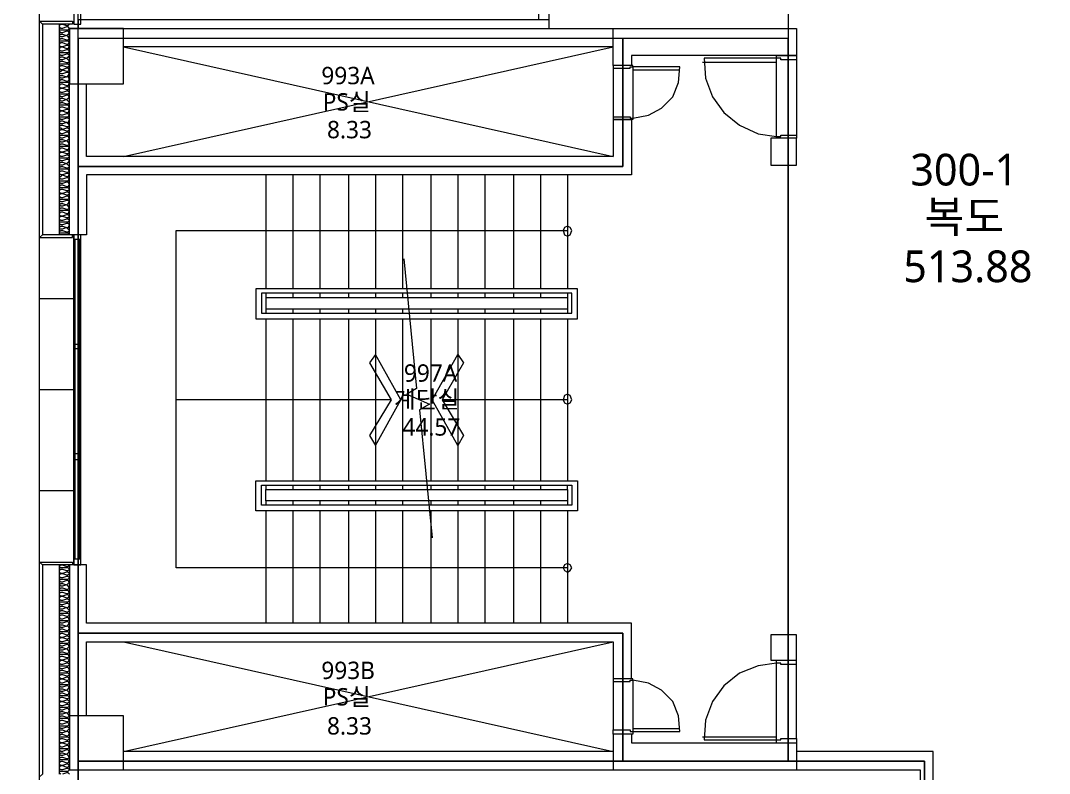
# Model space of a CAD drawing. Header units: millimetres. Extents: x -4020 to 126975, y -1911 to 106713.
# Drawn here: x 61812 to 73053, y 49640 to 57864 of the extents above; entities that cross this region are included whole.
import ezdxf

# ---------------------------------------------------------------- set-up
doc = ezdxf.new("R2010")
doc.units = ezdxf.units.MM
doc.layers.add('PDF_문자', color=7, linetype='Continuous')
doc.layers.add('PDF_형상', color=7, linetype='Continuous')
doc.styles.add('PDF 맑은 고딕', font='malgun.ttf')

msp = doc.modelspace()

# ---------------------------------------------------------------- linework, layer by layer
at = {"layer": 'PDF_형상', "lineweight": 5}
for points in [[(62440, 46073), (62440, 49773), (62440, 51172), (62440, 56270), (62440, 57669), (62440, 61229), (62440, 64975), (62440, 72483), (62440, 83722), (62440, 84064), (52258, 84064), (52258, 87779), (62440, 87779), (62440, 87733), (74083, 87733), (80938, 87733), (80938, 79976), (80938, 72483), (80938, 64975), (80938, 53721), (80938, 42202)], [(74083, 42202), (74083, 53721), (74083, 64975), (74083, 72483), (74083, 79976), (74083, 87733), (62440, 87733), (62440, 87779), (52258, 87779), (52258, 84064), (62440, 84064), (62440, 83722), (71689, 83722), (71689, 72483), (71689, 64975), (70197, 64975), (70197, 61229), (70197, 57669), (70197, 49773), (71689, 49773), (71689, 42218)], [(67772, 39389), (67772, 41798), (62020, 41798), (62020, 84002)], [(67476, 57871), (67476, 59224), (67585, 59224), (67585, 57778)], [(62238, 55524), (62238, 57825)], [(62346, 55524), (62331, 55540), (62315, 55540), (62269, 55540), (62253, 55540), (62238, 55540), (62238, 55555), (62253, 55571), (62269, 55571), (62315, 55555), (62331, 55555), (62346, 55571), (62331, 55586), (62315, 55602), (62269, 55586), (62253, 55586), (62238, 55586), (62238, 55602), (62253, 55617), (62269, 55617), (62315, 55602), (62331, 55602), (62346, 55633), (62331, 55648), (62315, 55648), (62269, 55633), (62253, 55633), (62238, 55648), (62238, 55664), (62253, 55664), (62269, 55664), (62315, 55664), (62331, 55664), (62346, 55680), (62331, 55695), (62315, 55695), (62269, 55680), (62253, 55680), (62238, 55695), (62238, 55711), (62253, 55726), (62269, 55726), (62253, 55726), (62238, 55742), (62238, 55757), (62253, 55773), (62269, 55773), (62315, 55757), (62331, 55757), (62346, 55773), (62331, 55788), (62315, 55788), (62269, 55788), (62253, 55788), (62238, 55788), (62238, 55804), (62253, 55819), (62269, 55819), (62315, 55804), (62331, 55804), (62346, 55819), (62331, 55835), (62315, 55851), (62269, 55835), (62253, 55835), (62238, 55851), (62253, 55866), (62269, 55866), (62315, 55851), (62331, 55866), (62346, 55882), (62331, 55897), (62315, 55897), (62269, 55882), (62253, 55882), (62238, 55897), (62238, 55913), (62253, 55913), (62269, 55913), (62315, 55913), (62331, 55913), (62346, 55928), (62331, 55944), (62315, 55944), (62269, 55928), (62253, 55928), (62238, 55944), (62238, 55959), (62253, 55975), (62269, 55975), (62253, 55975), (62238, 55990), (62238, 56006), (62253, 56022), (62269, 56022), (62315, 56006), (62331, 56006), (62346, 56022), (62331, 56037), (62315, 56037), (62269, 56037), (62253, 56037), (62238, 56037), (62238, 56053), (62253, 56068), (62269, 56068), (62315, 56053), (62331, 56053), (62346, 56068), (62331, 56099), (62315, 56099), (62269, 56084), (62253, 56084), (62238, 56099), (62238, 56115), (62253, 56115), (62269, 56115), (62315, 56115), (62331, 56115), (62346, 56130), (62331, 56146), (62315, 56146), (62269, 56130), (62253, 56130), (62238, 56146), (62238, 56161), (62253, 56161), (62269, 56177), (62253, 56177), (62238, 56193), (62238, 56208), (62253, 56224), (62269, 56224), (62315, 56208), (62331, 56208), (62346, 56224), (62331, 56239), (62315, 56239), (62269, 56239), (62253, 56239), (62238, 56239), (62238, 56255), (62253, 56270), (62269, 56270), (62315, 56255), (62331, 56255), (62346, 56270), (62331, 56286), (62315, 56301), (62269, 56286), (62253, 56286), (62238, 56286), (62238, 56301), (62253, 56317), (62269, 56317), (62315, 56301), (62331, 56317), (62346, 56332), (62331, 56348), (62315, 56348), (62269, 56332), (62253, 56332), (62238, 56348), (62238, 56364), (62253, 56364), (62269, 56364), (62315, 56364), (62331, 56364), (62346, 56379), (62331, 56395), (62315, 56395), (62269, 56379), (62253, 56379), (62238, 56395), (62238, 56410), (62253, 56426), (62269, 56426), (62253, 56426), (62238, 56441), (62238, 56457), (62253, 56472), (62269, 56472), (62315, 56457), (62331, 56457), (62346, 56472), (62331, 56488), (62315, 56488), (62269, 56488), (62253, 56488), (62238, 56488), (62238, 56503), (62253, 56519), (62269, 56519), (62315, 56503), (62331, 56503), (62346, 56519), (62331, 56535), (62315, 56550), (62269, 56535), (62253, 56535), (62238, 56550), (62238, 56566), (62253, 56566), (62269, 56566), (62315, 56550), (62331, 56566), (62346, 56581), (62331, 56597), (62315, 56597), (62269, 56581), (62253, 56581), (62238, 56597), (62238, 56612), (62253, 56612), (62269, 56612), (62315, 56612), (62331, 56612), (62346, 56628), (62331, 56643), (62315, 56643), (62269, 56628), (62253, 56628), (62238, 56643), (62238, 56659), (62253, 56674), (62269, 56674), (62253, 56690), (62238, 56690), (62238, 56706), (62253, 56721), (62269, 56721), (62315, 56706), (62331, 56706), (62346, 56721), (62331, 56737), (62315, 56752), (62269, 56737), (62253, 56737), (62238, 56737), (62238, 56752), (62253, 56768), (62269, 56768), (62315, 56752), (62331, 56752), (62346, 56783), (62331, 56799), (62315, 56799), (62269, 56783), (62253, 56783), (62238, 56799), (62238, 56814), (62253, 56814), (62269, 56814), (62315, 56814), (62331, 56814), (62346, 56830), (62331, 56845), (62315, 56845), (62269, 56830), (62253, 56830), (62238, 56845), (62238, 56861), (62253, 56877), (62269, 56877), (62253, 56877), (62238, 56892), (62238, 56908), (62253, 56923), (62269, 56923), (62315, 56908), (62331, 56908), (62346, 56923), (62331, 56939), (62315, 56939), (62269, 56939), (62253, 56939), (62238, 56939), (62238, 56954), (62253, 56970), (62269, 56970), (62315, 56954), (62331, 56954), (62346, 56970), (62331, 56985), (62315, 57001), (62269, 56985), (62253, 56985), (62238, 57001), (62253, 57016), (62269, 57016), (62315, 57001), (62331, 57016), (62346, 57032), (62331, 57048), (62315, 57048), (62269, 57032), (62253, 57032), (62238, 57048), (62238, 57063), (62253, 57063), (62269, 57063), (62315, 57063), (62331, 57063), (62346, 57079), (62331, 57094), (62315, 57094), (62269, 57079), (62253, 57079), (62238, 57094), (62238, 57110), (62253, 57125), (62269, 57125), (62253, 57125), (62238, 57141), (62238, 57156), (62253, 57172), (62269, 57172), (62315, 57156), (62331, 57156), (62346, 57172), (62331, 57187), (62315, 57187), (62269, 57187), (62253, 57187), (62238, 57187), (62238, 57203), (62253, 57219), (62269, 57219), (62315, 57203), (62331, 57203), (62346, 57219), (62331, 57250), (62315, 57250), (62269, 57234), (62253, 57234), (62238, 57250), (62238, 57265), (62253, 57265), (62269, 57265), (62315, 57250), (62331, 57265), (62346, 57281), (62331, 57296), (62315, 57296), (62269, 57281), (62253, 57281), (62238, 57296), (62238, 57312), (62253, 57312), (62269, 57327), (62253, 57327), (62238, 57343), (62238, 57358), (62253, 57374), (62269, 57374), (62315, 57358), (62331, 57358), (62346, 57374), (62331, 57389), (62315, 57389), (62269, 57389), (62253, 57389), (62238, 57389), (62238, 57405), (62253, 57421), (62269, 57421), (62315, 57405), (62331, 57405), (62346, 57421), (62331, 57436), (62315, 57452), (62269, 57436), (62253, 57436), (62238, 57436), (62238, 57452), (62253, 57467), (62269, 57467), (62315, 57452), (62331, 57467), (62346, 57483), (62331, 57498), (62315, 57498), (62269, 57483), (62253, 57483), (62238, 57498), (62238, 57514), (62253, 57514), (62269, 57514), (62315, 57514), (62331, 57514), (62346, 57529), (62331, 57545), (62315, 57545), (62269, 57529), (62253, 57529), (62238, 57545), (62238, 57560), (62253, 57576), (62269, 57576), (62253, 57576), (62238, 57592), (62238, 57607), (62253, 57623), (62269, 57623), (62315, 57607), (62331, 57607), (62346, 57623), (62331, 57638), (62315, 57638), (62269, 57638), (62253, 57638), (62238, 57638), (62238, 57654), (62253, 57669), (62269, 57669), (62315, 57654), (62331, 57654), (62346, 57669), (62331, 57685), (62315, 57700), (62269, 57685), (62253, 57685), (62238, 57700), (62238, 57716), (62253, 57716), (62269, 57716), (62315, 57700), (62331, 57716), (62346, 57731), (62331, 57747), (62315, 57747), (62269, 57731), (62253, 57731), (62238, 57747), (62238, 57763), (62253, 57763), (62269, 57763), (62315, 57763), (62331, 57763), (62346, 57778), (62331, 57794), (62315, 57794), (62269, 57778), (62253, 57778), (62238, 57794), (62238, 57809), (62253, 57825), (62269, 57825), (62315, 57809), (62331, 57809), (62346, 57825)], [(68285, 57343), (68285, 56814), (68285, 56783), (68487, 56783), (68487, 56177), (62533, 56177), (62533, 55524), (62346, 55524), (62346, 57778), (70290, 57778), (70290, 57483), (68487, 57483), (68487, 57374), (68285, 57374), (68285, 57343), (68471, 57343), (68471, 57358), (68502, 57358), (68502, 57374), (68285, 57374), (68285, 57778)], [(67585, 57871), (62440, 57871), (62440, 57778)], [(68285, 56814), (68471, 56814), (68471, 56799), (68502, 56799), (68502, 56783), (68285, 56783), (68285, 56379), (62533, 56379), (62533, 57172), (62937, 57172), (62937, 57778)], [(62937, 56379), (68285, 57576), (62937, 57576), (68285, 56379)], [(70290, 57436), (70290, 56612), (70290, 56581), (70072, 56581), (70072, 56597), (70072, 57452), (69279, 57452), (69295, 57234), (69373, 57032), (69497, 56861), (69668, 56721), (69870, 56628), (70072, 56597), (70119, 56597), (70119, 56612), (70290, 56612)], [(68502, 57327), (69015, 57327)], [(70072, 57405), (69264, 57405)], [(64492, 56177), (64492, 54933)], [(64787, 56177), (64787, 54933)], [(65082, 56177), (65082, 54933)], [(65393, 56177), (65393, 54933)], [(65689, 56177), (65689, 54933)], [(65984, 56177), (65984, 54933)], [(66295, 56177), (66295, 54933)], [(66590, 56177), (66590, 54933)], [(66886, 56177), (66886, 54933)], [(67196, 56177), (67196, 54933)], [(67492, 56177), (67492, 54933)], [(67787, 56177), (67787, 54933)], [(67787, 51887), (63512, 51887), (63512, 53721), (63512, 55571), (67787, 55571)], [(62393, 51918), (62393, 55524)], [(62409, 51980), (62409, 55477)], [(62455, 51980), (62455, 55477)], [(62471, 51918), (62471, 55524)], [(65999, 55260), (66139, 53845), (66031, 53783), (66279, 53674), (66170, 53612), (66310, 52213)], [(64492, 54887), (64492, 54840), (64492, 54716), (64492, 54669)], [(64787, 54887), (64787, 54840)], [(65082, 54887), (65082, 54840)], [(65393, 54887), (65393, 54840)], [(65689, 54887), (65689, 54840)], [(65984, 54887), (65984, 54840)], [(66295, 54887), (66295, 54840)], [(66590, 54887), (66590, 54840)], [(66886, 54887), (66886, 54840)], [(67196, 54887), (67196, 54840)], [(67492, 54887), (67492, 54840)], [(67787, 54887), (67787, 54840)], [(62393, 54825), (62020, 54825)], [(64492, 54840), (67787, 54840), (67787, 54716)], [(64492, 54716), (67787, 54716), (67787, 54669)], [(64787, 54716), (64787, 54669)], [(65082, 54716), (65082, 54669)], [(65393, 54716), (65393, 54669)], [(65689, 54716), (65689, 54669)], [(65984, 54716), (65984, 54669)], [(66295, 54716), (66295, 54669)], [(66590, 54716), (66590, 54669)], [(66886, 54716), (66886, 54669)], [(67196, 54716), (67196, 54669)], [(67492, 54716), (67492, 54669)], [(64492, 54607), (64492, 52835)], [(64787, 54607), (64787, 52835)], [(65082, 54607), (65082, 52835)], [(65393, 54607), (65393, 52835)], [(65689, 54607), (65689, 52835)], [(65984, 54607), (65984, 52835)], [(66295, 54607), (66295, 52835)], [(66590, 54607), (66590, 52835)], [(66886, 54607), (66886, 52835)], [(67196, 54607), (67196, 52835)], [(67492, 54607), (67492, 52835)], [(67787, 54607), (67787, 52835)], [(62393, 53830), (62020, 53830)], [(65860, 53721), (63512, 53721)], [(67787, 53721), (66419, 53721)], [(62393, 52726), (62020, 52726)], [(64492, 52788), (64492, 52742), (67787, 52742), (67787, 52788)], [(67787, 52742), (67787, 52617), (64492, 52617), (64492, 52571)], [(64492, 52617), (64492, 52742)], [(64787, 52788), (64787, 52742)], [(65082, 52788), (65082, 52742)], [(65393, 52788), (65393, 52742)], [(65689, 52788), (65689, 52742)], [(65984, 52788), (65984, 52742)], [(66295, 52788), (66295, 52742)], [(66590, 52788), (66590, 52742)], [(66886, 52788), (66886, 52742)], [(67196, 52788), (67196, 52742)], [(67492, 52788), (67492, 52742)], [(64787, 52617), (64787, 52571)], [(65082, 52617), (65082, 52571)], [(65393, 52617), (65393, 52571)], [(65689, 52617), (65689, 52571)], [(65984, 52617), (65984, 52571)], [(66295, 52617), (66295, 52571)], [(66590, 52617), (66590, 52571)], [(66886, 52617), (66886, 52571)], [(67196, 52617), (67196, 52571)], [(67492, 52617), (67492, 52571)], [(67787, 52617), (67787, 52571)], [(64492, 52508), (64492, 51280)], [(64787, 52508), (64787, 51280)], [(65082, 52508), (65082, 51280)], [(65393, 52508), (65393, 51280)], [(65689, 52508), (65689, 51280)], [(65984, 52508), (65984, 51280)], [(66295, 52508), (66295, 51280)], [(66590, 52508), (66590, 51280)], [(66886, 52508), (66886, 51280)], [(67196, 52508), (67196, 51280)], [(67492, 52508), (67492, 51280)], [(67787, 52508), (67787, 51280)], [(62238, 49633), (62238, 51918)], [(62253, 49633), (62238, 49648), (62238, 49664), (62253, 49664), (62269, 49664), (62315, 49664), (62331, 49664), (62346, 49679), (62331, 49695), (62315, 49695), (62269, 49679), (62253, 49679), (62238, 49695), (62238, 49710), (62253, 49726), (62269, 49726), (62253, 49726), (62238, 49742), (62238, 49757), (62253, 49773), (62269, 49773), (62315, 49757), (62331, 49757), (62346, 49773), (62331, 49788), (62315, 49788), (62269, 49788), (62253, 49788), (62238, 49788), (62238, 49804), (62253, 49819), (62269, 49819), (62315, 49804), (62331, 49804), (62346, 49819), (62331, 49835), (62315, 49850), (62269, 49835), (62253, 49835), (62238, 49850), (62253, 49866), (62269, 49866), (62315, 49850), (62331, 49866), (62346, 49881), (62331, 49897), (62315, 49897), (62269, 49881), (62253, 49881), (62238, 49897), (62238, 49913), (62253, 49913), (62269, 49913), (62315, 49913), (62331, 49913), (62346, 49928), (62331, 49944), (62315, 49944), (62269, 49928), (62253, 49928), (62238, 49944), (62238, 49959), (62253, 49975), (62269, 49975), (62253, 49975), (62238, 49990), (62238, 50006), (62253, 50021), (62269, 50021), (62315, 50006), (62331, 50006), (62346, 50021), (62331, 50037), (62315, 50037), (62269, 50037), (62253, 50037), (62238, 50037), (62238, 50052), (62253, 50068), (62269, 50068), (62315, 50052), (62331, 50052), (62346, 50068), (62331, 50099), (62315, 50099), (62269, 50083), (62253, 50083), (62238, 50099), (62238, 50115), (62253, 50115), (62269, 50115), (62315, 50099), (62331, 50115), (62346, 50130), (62331, 50146), (62315, 50146), (62269, 50130), (62253, 50130), (62238, 50146), (62238, 50161), (62253, 50161), (62269, 50161), (62315, 50161), (62331, 50161), (62346, 50177), (62331, 50192), (62315, 50192), (62269, 50177), (62253, 50177), (62238, 50192), (62238, 50208), (62253, 50223), (62269, 50223), (62315, 50208), (62331, 50208), (62346, 50223), (62331, 50239), (62315, 50239), (62269, 50239), (62253, 50239), (62238, 50239), (62238, 50254), (62253, 50270), (62269, 50270), (62315, 50254), (62331, 50254), (62346, 50270), (62331, 50286), (62315, 50301), (62269, 50286), (62253, 50286), (62238, 50286), (62238, 50301), (62253, 50317), (62269, 50317), (62315, 50301), (62331, 50301), (62346, 50332), (62331, 50348), (62315, 50348), (62269, 50332), (62253, 50332), (62238, 50348), (62238, 50363), (62253, 50363), (62269, 50363), (62315, 50363), (62331, 50363), (62346, 50379), (62331, 50394), (62315, 50394), (62269, 50379), (62253, 50379), (62238, 50394), (62238, 50410), (62253, 50425), (62269, 50425), (62253, 50425), (62238, 50441), (62238, 50457), (62253, 50472), (62269, 50472), (62315, 50457), (62331, 50457), (62346, 50472), (62331, 50488), (62315, 50488), (62269, 50488), (62253, 50488), (62238, 50488), (62238, 50503), (62253, 50519), (62269, 50519), (62315, 50503), (62331, 50503), (62346, 50519), (62331, 50534), (62315, 50550), (62269, 50534), (62253, 50534), (62238, 50550), (62238, 50565), (62253, 50565), (62269, 50565), (62315, 50550), (62331, 50565), (62346, 50581), (62331, 50596), (62315, 50596), (62269, 50581), (62253, 50581), (62238, 50596), (62238, 50612), (62253, 50612), (62269, 50612), (62315, 50612), (62331, 50612), (62346, 50628), (62331, 50643), (62315, 50643), (62269, 50628), (62253, 50628), (62238, 50643), (62238, 50659), (62253, 50674), (62269, 50674), (62253, 50674), (62238, 50690), (62238, 50705), (62253, 50721), (62269, 50721), (62315, 50705), (62331, 50705), (62346, 50721), (62331, 50736), (62315, 50736), (62269, 50736), (62253, 50736), (62238, 50736), (62238, 50752), (62253, 50767), (62269, 50767), (62315, 50752), (62331, 50752), (62346, 50767), (62331, 50799), (62315, 50799), (62269, 50783), (62253, 50783), (62238, 50799), (62238, 50814), (62253, 50814), (62269, 50814), (62315, 50814), (62331, 50814), (62346, 50830), (62331, 50845), (62315, 50845), (62269, 50830), (62253, 50830), (62238, 50845), (62238, 50861), (62253, 50876), (62269, 50876), (62253, 50876), (62238, 50892), (62238, 50907), (62253, 50923), (62269, 50923), (62315, 50907), (62331, 50907), (62346, 50923), (62331, 50938), (62315, 50938), (62269, 50938), (62253, 50938), (62238, 50938), (62238, 50954), (62253, 50970), (62269, 50970), (62315, 50954), (62331, 50954), (62346, 50970), (62331, 50985), (62315, 51001), (62269, 50985), (62253, 50985), (62238, 50985), (62238, 51001), (62253, 51016), (62269, 51016), (62315, 51001), (62331, 51016), (62346, 51032), (62331, 51047), (62315, 51047), (62269, 51032), (62253, 51032), (62238, 51047), (62238, 51063), (62253, 51063), (62269, 51063), (62315, 51063), (62331, 51063), (62346, 51078), (62331, 51094), (62315, 51094), (62269, 51078), (62253, 51078), (62238, 51094), (62238, 51109), (62253, 51125), (62269, 51125), (62253, 51125), (62238, 51141), (62238, 51156), (62253, 51172), (62269, 51172), (62315, 51156), (62331, 51156), (62346, 51172), (62331, 51187), (62315, 51187), (62269, 51187), (62253, 51187), (62238, 51187), (62238, 51203), (62253, 51218), (62269, 51218), (62315, 51203), (62331, 51203), (62346, 51218), (62331, 51249), (62315, 51249), (62269, 51234), (62253, 51234), (62238, 51249), (62238, 51265), (62253, 51265), (62269, 51265), (62315, 51249), (62331, 51265), (62346, 51280), (62331, 51296), (62315, 51296), (62269, 51280), (62253, 51280), (62238, 51296), (62238, 51312), (62253, 51312), (62269, 51312), (62315, 51312), (62331, 51312), (62346, 51327), (62331, 51343), (62315, 51343), (62269, 51327), (62253, 51327), (62238, 51343), (62238, 51358), (62253, 51374), (62269, 51374), (62315, 51358), (62331, 51358), (62346, 51374), (62331, 51389), (62315, 51389), (62269, 51389), (62253, 51389), (62238, 51389), (62238, 51405), (62253, 51420), (62269, 51420), (62315, 51405), (62331, 51405), (62346, 51420), (62331, 51436), (62315, 51451), (62269, 51436), (62253, 51436), (62238, 51436), (62238, 51451), (62253, 51467), (62269, 51467), (62315, 51451), (62331, 51451), (62346, 51483), (62331, 51498), (62315, 51498), (62269, 51483), (62253, 51483), (62238, 51498), (62238, 51514), (62253, 51514), (62269, 51514), (62315, 51514), (62331, 51514), (62346, 51529), (62331, 51545), (62315, 51545), (62269, 51529), (62253, 51529), (62238, 51545), (62238, 51560), (62253, 51576), (62269, 51576), (62253, 51576), (62238, 51591), (62238, 51607), (62253, 51622), (62269, 51622), (62315, 51607), (62331, 51607), (62346, 51622), (62331, 51638), (62315, 51638), (62269, 51638), (62253, 51638), (62238, 51638), (62238, 51654), (62253, 51669), (62269, 51669), (62315, 51654), (62331, 51654), (62346, 51669), (62331, 51685), (62315, 51700), (62269, 51685), (62253, 51685), (62238, 51700), (62253, 51716), (62269, 51716), (62315, 51700), (62331, 51716), (62346, 51731), (62331, 51747), (62315, 51747), (62269, 51731), (62253, 51731), (62238, 51747), (62238, 51762), (62253, 51762), (62269, 51762), (62315, 51762), (62331, 51762), (62346, 51778), (62331, 51793), (62315, 51793), (62269, 51778), (62253, 51778), (62238, 51793), (62238, 51809), (62253, 51825), (62269, 51825), (62253, 51825), (62238, 51840), (62238, 51856), (62253, 51871), (62269, 51871), (62315, 51856), (62331, 51856), (62346, 51871), (62331, 51887), (62315, 51887), (62269, 51887), (62253, 51887), (62238, 51887), (62238, 51902), (62253, 51918), (62269, 51918), (62315, 51902), (62331, 51902), (62346, 51918)], [(68487, 50674), (68487, 51280), (62533, 51280), (62533, 51918), (62346, 51918), (62346, 49679), (71642, 49679), (71642, 47006), (71782, 47006), (71782, 49881), (70290, 49881)], [(62937, 49679), (62937, 50270), (62533, 50270), (62533, 51078), (68285, 51078), (68285, 50674)], [(62937, 51078), (68285, 49881), (62937, 49881), (68285, 51078)], [(70290, 50830), (70119, 50830), (70119, 50845), (70072, 50845), (69870, 50814), (69668, 50736), (69497, 50596), (69373, 50425), (69295, 50223), (69279, 50006), (70072, 50006), (70072, 50845), (70072, 50876)], [(70290, 50021), (70290, 50830), (70290, 50876)], [(68285, 50643), (68471, 50643), (68471, 50659), (68502, 50659), (68502, 50674), (68285, 50674), (68285, 50643), (68285, 50115)], [(68285, 50068), (68285, 49679)], [(68487, 50068), (68487, 49975), (70290, 49975), (70290, 49679)], [(68502, 50130), (69015, 50130)], [(70072, 50037), (69264, 50037)], [(70072, 49975), (70072, 50006), (70119, 50006), (70119, 50021), (70290, 50021), (70290, 49975)], [(62346, 49633), (62331, 49648), (62315, 49648), (62269, 49633)]]:
    msp.add_lwpolyline(points, dxfattribs=at)
for points in [[(62440, 61229), (70197, 61229), (70197, 57669), (68393, 57669), (62440, 57669), (62440, 56270), (68285, 56270), (68393, 56270), (68393, 57669), (62440, 57669)], [(62471, 57825), (62471, 61027), (62393, 61027), (62393, 57825)], [(62051, 55524), (62020, 55493), (62020, 57856), (62051, 57825)], [(62051, 57825), (62020, 57856), (62378, 57856), (62378, 57825)], [(62346, 57778), (62346, 57172), (62937, 57172), (62937, 57778)], [(68393, 57669), (68393, 56270), (62440, 56270), (62440, 51172), (68393, 51172), (68393, 49773), (70197, 49773), (70197, 57669)], [(62269, 57576), (62315, 57560), (62331, 57560), (62346, 57576), (62331, 57592), (62315, 57592)], [(70290, 57436), (70119, 57436), (70119, 57452), (70072, 57452), (70072, 57483), (70290, 57483)], [(62269, 57327), (62315, 57312), (62331, 57312), (62346, 57327), (62331, 57343), (62315, 57343)], [(69015, 57358), (68502, 57358), (68502, 56799), (68673, 56830), (68813, 56908), (68937, 57032), (69000, 57187)], [(62269, 57125), (62315, 57110), (62331, 57110), (62346, 57125), (62331, 57141), (62315, 57141)], [(62269, 56877), (62315, 56861), (62331, 56861), (62346, 56877), (62331, 56892), (62315, 56892)], [(62269, 56674), (62315, 56659), (62331, 56659), (62346, 56674), (62331, 56690), (62315, 56690)], [(70290, 56286), (70290, 56581), (70010, 56581), (70010, 56286)], [(62269, 56426), (62315, 56410), (62331, 56410), (62346, 56426), (62331, 56441), (62315, 56441)], [(62269, 56177), (62315, 56161), (62331, 56161), (62346, 56177), (62331, 56193), (62315, 56193)], [(62269, 55975), (62315, 55959), (62331, 55959), (62346, 55975), (62331, 55990), (62315, 55990)], [(62269, 55726), (62315, 55711), (62331, 55711), (62346, 55726), (62331, 55742), (62315, 55742)], [(67834, 55571), (67818, 55602), (67787, 55617), (67756, 55602), (67740, 55571), (67756, 55524), (67787, 55509), (67818, 55524)], [(62051, 55524), (62020, 55493), (62378, 55493), (62378, 55524)], [(62471, 55477), (62471, 55524), (62393, 55524), (62393, 55477)], [(67896, 54933), (64383, 54933), (64383, 54607), (67896, 54607)], [(67834, 54887), (64445, 54887), (64445, 54669), (67834, 54669)], [(62471, 54281), (62471, 54327), (62393, 54327), (62393, 54281)], [(65689, 54218), (65626, 54125), (65860, 53721), (65626, 53332), (65689, 53224), (65968, 53721)], [(66652, 54125), (66419, 53721), (66652, 53332), (66590, 53224), (66310, 53721), (66590, 54218)], [(67740, 53721), (67756, 53690), (67787, 53674), (67818, 53690), (67834, 53721), (67818, 53768), (67787, 53783), (67756, 53768)], [(62471, 53068), (62471, 53130), (62393, 53130), (62393, 53068)], [(67896, 52835), (67896, 52508), (64383, 52508), (64383, 52835)], [(67834, 52788), (67834, 52571), (64445, 52571), (64445, 52788)], [(62051, 49633), (62020, 49602), (62020, 51949), (62051, 51918)], [(62051, 51918), (62020, 51949), (62378, 51949), (62378, 51918)], [(62471, 51918), (62471, 51980), (62393, 51980), (62393, 51918)], [(67740, 51887), (67756, 51856), (67787, 51840), (67818, 51856), (67834, 51887), (67818, 51918), (67787, 51933), (67756, 51918)], [(62269, 51825), (62315, 51809), (62331, 51809), (62346, 51825), (62331, 51840), (62315, 51840)], [(62269, 51576), (62315, 51560), (62331, 51560), (62346, 51576), (62331, 51591), (62315, 51591)], [(62440, 51172), (62440, 49773), (68285, 49773), (68393, 49773), (68393, 51172)], [(70290, 51156), (70010, 51156), (70010, 50876), (70290, 50876)], [(62269, 51125), (62315, 51109), (62331, 51109), (62346, 51125), (62331, 51141), (62315, 51141)], [(62269, 50876), (62315, 50861), (62331, 50861), (62346, 50876), (62331, 50892), (62315, 50892)], [(62269, 50674), (62315, 50659), (62331, 50659), (62346, 50674), (62331, 50690), (62315, 50690)], [(69015, 50099), (69000, 50270), (68937, 50425), (68813, 50550), (68673, 50628), (68502, 50659), (68502, 50099)], [(62269, 50425), (62315, 50410), (62331, 50410), (62346, 50425), (62331, 50441), (62315, 50441)], [(62346, 50270), (62346, 49679), (62937, 49679), (62937, 50270)], [(68502, 50068), (68285, 50068), (68285, 50115), (68471, 50115), (68471, 50099), (68502, 50099)], [(62269, 49975), (62315, 49959), (62331, 49959), (62346, 49975), (62331, 49990), (62315, 49990)], [(62269, 49726), (62315, 49710), (62331, 49710), (62346, 49726), (62331, 49742), (62315, 49742)], [(70197, 49773), (68393, 49773), (62440, 49773), (62440, 46073), (62440, 42218), (68191, 42218), (71689, 42218), (71689, 49773)]]:
    msp.add_lwpolyline(points, close=True, dxfattribs=at)

# ---------------------------------------------------------------- texts
at = {"layer": 'PDF_문자', "attachment_point": 4, "style": 'PDF 맑은 고딕'}
for s, insert, char_height in [('993A', (65098, 57262), 189.9), ('PS실', (65113, 56967), 189.9), ('8.33', (65160, 56671), 189.9), ('300-1', (71533, 56233), 346.4), ('복도', (71689, 55704), 346.4), ('513.88', (71456, 55176), 346.4), ('997A', (66000, 54013), 189.9), ('계단실', (65891, 53718), 189.9), ('44.57', (65984, 53423), 189.9), ('993B', (65098, 50765), 189.9), ('PS실', (65113, 50469), 189.9), ('8.33', (65160, 50158), 189.9)]:
    msp.add_mtext(s, dxfattribs=dict(at, insert=insert, char_height=char_height))

doc.saveas('drawing.dxf')
